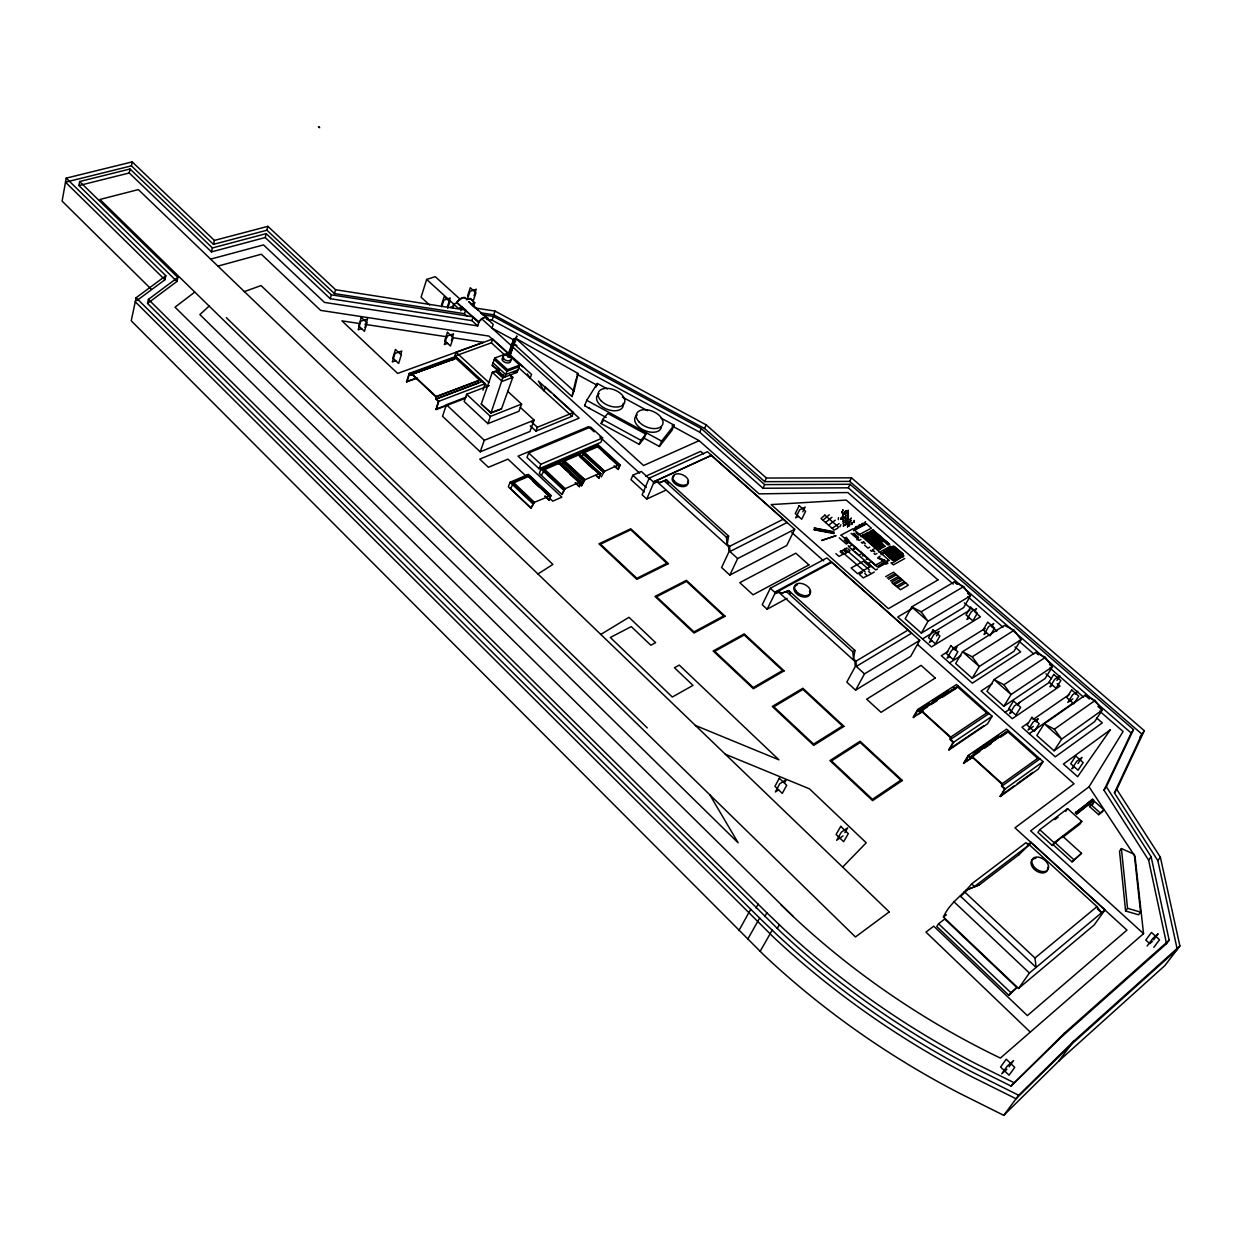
<?xml version="1.0" encoding="UTF-8"?>
<svg xmlns="http://www.w3.org/2000/svg" width="1242" height="1242" viewBox="0 0 1242 1242"><rect width="100%" height="100%" fill="white"/><g stroke="black" fill="none" stroke-linecap="round" stroke-linejoin="round"><path stroke-width="1.5" d="M814.115 529.682L834.034 532.942M917.621 709.57L956.542 684.513L992.141 716.261L953.654 742.219L950.549 739.409L950.704 737.111L921.145 710.362L919.328 711.107L917.621 709.57L913.149 717.286L923.241 711.371M845.398 516.765C847.308 510.369 843.597 522.68 845.414 516.61M847.541 522.525C849.342 515.88 846.112 528.813 847.696 522.742M842.418 511.549C844.312 504.997 840.663 517.34 842.402 511.425M1002.015 786.046L1002.201 783.749L1037.66 758.35L1039.927 758.862L1002.015 786.046L1005.197 788.918L1043.063 761.657L1006.579 729.132L968.263 755.462L963.575 763.116L973.526 756.89M884.77 560.437L878.777 557.642L877.752 558.217L884.785 560.297L875.548 565.032M649.209 478.139L707.428 451.7L794.694 529.278L737.655 558.558L729.939 551.541L729.551 546.356L727.238 544.244L728.604 536.078L666.488 479.831L659.471 482.734L656.987 480.468L653.323 481.896L649.209 478.139L642.13 494.813L646.756 499.036L665.572 490.326M770.335 588.258L826.924 557.922L919.701 640.375L864.51 673.878L856.297 666.426L856.002 661.163L853.533 658.912L854.946 650.466L788.794 590.571L781.373 593.397L778.734 591.006L774.713 592.248L770.335 588.258L762.231 604.73L767.152 609.217L787.117 598.318M509.981 374.774L512.791 377.335L502.172 381.403L492.329 372.352L495.962 371.591L502.762 377.847L490.963 413.043L481.259 404.023L492.329 372.352L499.424 369.681M466.914 316.089L464.43 313.822L465.672 310.05L335.588 289.728L267.884 226.339L214.4 240.42L132.211 161.895L66.214 178.149L62.1 201.111L151.182 289.122M483.619 314.909L493.385 316.415L701.311 428.583L764.668 484.613L850.056 484.271L1133.527 729.582L1106.358 786.729L1151.117 856.701L1169.157 940.21L1166.533 943.672L1062.112 1036.387L1011.019 1086.051L974.427 1067.841A533.361 323.339 32.9 0 1 781.047 932.137L147.534 303.436L176.938 281.437L78.914 185.555L79.659 181.534L130.037 169.005L212.413 247.934L266.192 233.636L331.35 294.835L473.171 316.865L479.008 322.159L477.72 325.916L324.488 302.411L263.521 244.907L210.628 259.128M477.72 325.916L471.913 320.622L330.263 298.717L265.214 237.532L211.482 251.893L129.246 172.98L130.037 169.005M464.461 313.698L334.486 293.609L266.906 230.22L213.469 244.364L131.419 165.854L132.211 161.895M66.214 178.149L165.823 275.74L136.123 297.707L131.233 320.793L764.032 955.176A540.192 331.164 33 0 0 959.926 1093.472L1003.753 1115.332L1058.712 1061.165L1164.872 965.577L1179.9 945.969L1160.37 857.197L1116.791 789.415L1144.301 730.7L851.469 477.828L766.438 478.046L706.155 424.857L494.999 311.074L475.158 307.969L471.137 303.948M147.534 303.436L148.419 299.384L177.839 277.432L79.659 181.534M136.744 300.657L164.938 279.76L165.823 275.74M176.938 281.437L177.839 277.432M211.482 251.893L212.413 247.934M213.469 244.364L214.4 240.42M574.006 391.09L578.151 373.516L515.414 338.119L513.505 343.568L571.941 396.509L574.006 391.09L515.414 338.119M571.941 396.509L576.086 378.919M266.906 230.22L267.884 226.339M265.214 237.532L266.192 233.636M848.86 546.837L873.219 567.858M845.072 548.917L869.462 570M840.896 550.889L865.301 572.034M656.987 480.468L711.495 455.317L653.323 481.896M330.263 298.717L331.35 294.835M508.972 357.339L516.843 335.93L509.562 357.479M334.486 293.609L335.588 289.728M365.008 327.5L367.523 318.992L360.708 321.274L358.193 329.798L361.608 328.649M400.7 354.451L401.771 351.051L394.987 353.458L392.332 361.95L395.732 360.739M460.534 299.601L435.228 276.655L426.658 279.45L421.085 297.18L429.654 305.051M417.514 378.096L406.569 381.698L409.208 373.423L455.767 356.47L485.187 383.654L482.921 390.174M406.895 381.993L409.394 374.137L451.948 358.627M441.531 304.818L444.217 296.512L449.883 301.682L447.725 308.327M441.702 306.821L443.86 300.176L450.225 298.018L447.539 306.324M452.445 307.721L453.656 304.057L457.304 302.8M460.798 310.748L461.993 307.084L465.672 310.05M451.374 340.541L453.578 333.85L447.089 336.147L444.341 344.531L447.586 343.366M467.566 295.984L470.283 287.74L475.934 292.833L473.186 301.061L470.376 298.515L467.256 299.586L469.988 291.342L476.229 289.231L474.025 295.813M464.555 398.62L436.082 409.55L438.379 401.399L435.958 399.132L435.864 396.819L411.94 374.339L410.652 375.332L409.394 374.137M436.082 409.55L438.845 401.29L485.187 383.654M487.547 386.371L454.82 356.128L456.093 352.293L492.686 339.035L531.545 374.401L530.179 378.189L527.338 373.889M473.481 306.464L474.739 302.706L470.05 298.468L466.449 299.695M471.913 320.622L473.171 316.865M466.138 397.145L446.437 404.706L442.54 416.287L480.204 451.84L529.915 431.486L534.138 420.107L520.227 407.283M507.854 356.842L513.909 338.926M481.104 312.844L493.726 314.816L494.999 311.074M489.224 385.61L466.635 394.242L464.151 401.508L487.873 423.646L518.954 411.257L521.578 404.085L507.652 391.277M486.74 319.334L492.096 320.172L493.385 316.415M454.82 356.128L491.382 342.823L492.686 339.035M519.684 365.055L507.512 369.666L504.92 376.994L492.22 365.35L494.782 358.022L506.984 353.504L519.684 365.055L517.076 372.352L502.762 377.847M506.425 355.072L506.984 353.504M503.6 374.494L502.901 376.481L497.964 371.948L498.663 369.961L492.22 365.35M487.873 423.646L490.435 416.412L521.578 404.085M480.204 451.84L484.302 440.289L534.138 420.107M490.963 413.043L501.504 408.882L512.791 377.335L509.639 375.224M507.373 356.64L513.893 338.926M510.043 482.269L508.351 486.817L530.924 508.18L534.402 502.296L551.044 495.511L528.487 474.382L510.043 482.269L532.787 503.771M530.241 425.835L535.939 431.098L537.367 427.279L573.447 412.53L545.502 387.085L544.089 390.873L538.391 381.092L551.044 392.596M528.688 452.973L526.996 457.475L539.106 468.777L600.833 442.385L602.603 437.96L590.602 427.046L528.688 452.973L540.829 464.275L602.603 437.96M539.106 468.777L540.829 464.275M575.325 482.874L579.409 486.662L581.396 482.098L558.962 461.325L541.015 469.01L539.307 473.512L561.943 494.409L565.188 488.51M576.769 377.118L578.151 373.516M541.45 475.267L544.679 469.538L559.148 463.313L566.01 470.392M530.924 508.18L534.37 502.11M535.939 431.098L572.003 416.303L573.447 412.53M559.63 463.53L560.779 460.549L578.415 453.004L600.755 473.544L598.768 478.077L596.051 475.577M606.174 417.467L584.625 405.73L586.736 400.312L597.355 383.467L607.369 388.917M561.741 465.331L564.411 461.061L578.632 454.96L599.265 474.196L600.755 473.544M544.974 496.257L549.088 500.122L551.044 495.511M595.958 387.069L597.355 383.467M579.409 455.053L580.573 452.072L597.899 444.667L620.162 464.974L618.143 469.476L614.091 465.781M581.504 456.823L584.175 452.585L598.147 446.592L618.485 465.89L619.882 465.284L599.56 446.732L598.147 446.592M601.081 423.538L602.68 419.486L607.788 413.431L645.84 434.157L644.179 438.178L639.226 444.357L601.081 423.538L603.115 421.116M584.05 480.933L581.411 485.777L584.858 479.816L599.249 473.466L576.925 453.64M598.768 478.077L600.476 473.854L580.076 455.1M618.143 469.476L619.882 465.284M639.226 444.357L640.903 440.32L645.84 434.157M649.364 478.76L641.322 471.448L632.83 475.267L630.998 479.691L644.396 491.925M644.179 438.178L659.378 446.468L661.644 441.112L674.158 425.183L660.791 417.933M674.158 425.183L671.891 430.508L659.378 446.468M646.756 499.036L653.509 483.231L656.94 481.663M1166.533 943.672L1148.617 860.163L1103.983 790.207L1131.198 733.028L848.27 487.827L762.961 488.246L699.727 432.232L701.311 428.583M135.254 301.759L774.045 937.71A544.043 329.999 32.9 0 0 971.834 1076.752L1016.049 1098.766L1071.054 1044.724L1177.261 949.416L1157.854 860.659L1114.4 792.893L1141.957 734.131L849.683 481.384L764.746 481.663L704.556 428.49L706.155 424.857M764.746 481.663L766.438 478.046M762.961 488.246L764.668 484.613M653.509 483.231L657.173 481.818L728.557 546.651L728.945 551.836L721.602 567.532L729.83 575.077L737.655 558.558M802.829 511.828L805.158 507.078L799.569 509.888L795.687 517.836L798.482 516.424M794.694 529.278L786.745 545.517L729.83 575.077M767.152 609.217L774.868 593.614L778.206 591.813M849.683 481.384L851.469 477.828M848.27 487.827L850.056 484.271M838.272 519.637L838.49 517.697M839.84 526.841L840.912 524.761M850.102 543.22L846.175 537.491L845.165 538.081L846.268 537.413L850.491 543.546M892.812 546.371L892.92 548.25L881.541 554.522L880.78 553.839L892.812 546.371L893.572 547.039L892.191 546.713M891.709 563.418L903.71 555.888L902.95 555.221L903.105 556.23M903.058 557.099L903.71 555.888M784.478 782.91L786.248 779.634L779.743 783.78L775.334 791.961L778.594 789.881M774.868 593.614L778.889 592.372L854.915 661.412L855.21 666.659L846.811 682.122L855.583 690.148L864.51 673.878M738.897 930.584L750.727 909.284L136.123 297.707M756.021 907.902L758.117 904.16L148.419 299.384M747.668 939.34L759.623 918.071L750.727 909.284M921.362 633.125L928.022 621.264L970.421 595.85L963.637 586.597L954.322 581.893L911.721 606.888L905.17 618.764L921.362 633.125L963.714 607.555L970.421 595.85L967.502 593.303M919.701 640.375L910.665 656.397L855.583 690.148M764.793 916.549L766.888 912.808L758.117 904.16M936.499 636.013L939.169 631.324L933.767 634.6L929.311 642.44L932.012 640.794M760.104 951.372L772.198 930.165M777.244 928.488L779.386 924.762M844.902 832.683L847.712 827.824L841.331 832.171L836.658 840.275L843.039 835.913M974.753 611.669L976.538 608.564L971.353 611.716L966.881 619.479L969.474 617.895M913.538 717.628L917.776 710.315L929.094 703.019M955.191 650.187L957.008 647.066L951.636 650.404L947.103 658.229L949.804 656.552M991.908 626.589L993.724 623.5L988.57 626.713L984.021 634.445L986.598 632.83M990.014 635.826L994.594 628.095L987.716 622.118L983.183 629.849L988.88 634.833M972.253 678.241L979.255 666.473L1020.986 639.692L1014.062 630.284L1004.499 625.394L962.55 651.724L955.657 663.523L972.253 678.241L1013.938 651.32L1020.986 639.692M992.141 716.261L987.499 723.853L949.028 749.889L953.018 742.25L950.083 739.58L950.223 737.282L921.145 710.952L919.313 711.697L917.776 710.315M949.028 749.889L953.654 742.219M963.978 763.473L968.434 756.207L970.002 757.636L1008.302 730.669L970.018 757.03L968.263 755.462M1003.846 706.248L1011.05 694.526L1052.347 666.892L1045.345 657.391L1035.611 652.376L994.081 679.56L986.986 691.313L1003.846 706.248L1045.112 678.489L1052.347 666.892L1049.552 664.47M780.97 904.828L796.619 919.748A509.422 308.435 32.8 0 0 1000.4 1058.075L1143.54 933.658L1030.643 830.851L1089.032 786.791L1123.094 731.491L1099.667 711.154M1017.772 705.472L1019.698 702.367M584.625 405.73L585.386 404.519M1056.942 680.399L1059.83 675.803L1054.8 679.203L1049.987 686.873L1052.502 685.165M1036.216 721.773L1038.172 718.683L1032.94 722.316L1028.066 730.048L1033.297 726.415M1043.063 761.657L1038.188 769.186L1000.338 796.526L1004.545 788.934L1001.533 786.202L1001.704 783.904L971.896 756.906L970.002 757.636M1000.338 796.526L1005.197 788.918M1075.727 694.34L1077.683 691.297L1072.684 694.759L1067.778 702.413L1072.777 698.935M938.564 923.753L936.779 926.532L1008.908 995.385L1016.872 987.592L944.743 919.018L938.564 923.753L1010.833 992.653L1008.908 995.385M1027.553 845.057L1031.093 842.371L1105.023 909.874L1094.109 925.057L1018.549 988.415L943.439 917.031C949.509 902.996 962.457 895.389 971.648 883.9L1025.908 842.697L1028.671 845.228L1018.906 854.729L979.395 884.863L966.354 890.033L979.395 884.863M1054.07 750.789L1061.631 739.145L1102.213 710.129L1095.071 700.472L1085.089 695.272L1044.243 723.807L1036.822 735.481L1054.07 750.789L1094.637 721.649L1102.213 710.129L1097.928 706.419M1077.978 763.519L1082.046 757.387L1076.876 761.175L1071.799 768.86L1074.377 766.951M1029.059 845.445L1031.093 842.371M1062.578 837.496L1079.95 824.067L1081.798 821.381L1067.577 808.62L1039.771 829.703L1037.955 832.419L1052.284 845.445L1062.717 836.27L1081.518 853.285L1072.017 861.855L1053.2 844.746M1065.776 811.321L1067.577 808.62M1052.284 845.445L1054.116 842.728L1081.798 821.381M1075.386 812.873L1092.541 799.243L1093.752 800.329L1076.612 813.976L1075.386 812.873L1084.328 806.042M1131.198 733.028L1133.527 729.582M1076.612 813.976L1093.752 800.329M1087.309 803.76L1092.541 799.243M1089.544 806.57L1094.761 801.633L1103.828 809.706L1102.477 811.678L1098.627 814.674L1089.544 806.57L1093.41 803.605M1139.954 737.065L1144.301 730.7M1103.983 790.207L1106.358 786.729M1098.627 814.674L1103.828 809.706M1114.4 792.893L1116.791 789.415M1018.906 854.729L1020.815 851.934M1072.017 861.855L1081.518 853.285M893.572 557.86L892.237 559.816L891.818 559.04M895.932 556.556L894.582 558.496L894.162 557.736M898.028 555.391L896.693 557.332L896.274 556.571M900.124 554.227L898.773 556.168L898.37 555.407M902.111 553.125L900.776 555.065L900.372 554.289M1018.549 988.415L1029.401 973.014L1105.023 909.874M1121.402 848.55L1119.508 851.236L1125.594 910.991L1138.588 914.795L1140.56 912.125L1134.288 854.31L1121.402 848.55L1127.534 908.306L1125.594 910.991M531.126 508.087L510.524 488.587L513.738 482.796L528.626 476.416L549.274 496.49L550.749 495.837L530.163 476.524L528.626 476.416M1148.617 860.163L1151.117 856.701M1001.689 1073.833L1007.355 1066.04L1013.612 1060.544L1009.078 1066.785M1157.854 860.659L1160.37 857.197M603.752 472.41L604.543 471.122L583.678 451.964L581.411 451.715L603.752 472.41L580.573 452.072M1011.019 1086.051L1064.72 1032.863L1169.157 940.21M1062.112 1036.387L1064.72 1032.863M1003.753 1115.332L1018.673 1095.242L1073.693 1041.2L1179.9 945.969M1058.712 1061.165L1073.693 1041.2M1147.127 946.031L1152.855 938.424L1158.134 933.782L1153.554 939.868M1153.787 947.367L1159.531 939.759L1151.474 932.447L1145.776 940.054L1148.446 942.492M892.858 557.27L891.414 559.102L891.011 558.341M895.218 555.966L893.774 557.798L893.371 557.037M897.314 554.801L895.87 556.618L895.466 555.857M901.413 552.535L899.969 554.351L899.565 553.59L897.966 555.469L897.562 554.708M894.193 558.372L892.703 560.22L892.346 559.505M896.538 557.068L895.063 558.916L894.69 558.201M898.649 555.904L897.159 557.751L896.802 557.021M900.729 554.739L899.255 556.587L898.898 555.857M902.732 553.637L901.257 555.469L900.9 554.755M921.145 710.362L958.219 686.019L919.328 711.107M960.47 896.538L968.884 888.511M862.321 535.675L878.451 550.454M872.583 530.179L889.381 544.074L888.667 544.85M885.329 546.449L870.689 532.834M885.903 551.432L884.226 552.411M888.263 550.128L886.586 551.106M890.359 548.98L888.698 549.958M892.455 547.831L890.793 548.793M894.457 546.728L892.812 547.691M886.648 552.053L885.003 553.078M889.008 550.765L887.362 551.79M891.119 549.601L889.474 550.625M893.2 548.452L891.57 549.476M895.203 547.349L893.572 548.374M887.657 552.907L885.95 553.916M890.017 551.603L888.309 552.612M892.129 550.454L890.421 551.448M894.209 549.29L892.517 550.299M896.212 548.188L894.519 549.197M856.685 526.53L854.434 529.201M854.543 528.937L856.669 526.53M857.244 527.586L859.588 524.962L857.787 526.965M865.457 521.873L863.112 524.481L865.488 521.935M888.682 553.761L886.897 554.739M891.026 552.457L889.256 553.435M893.138 551.293L891.368 552.271M895.218 550.144L893.448 551.122M897.236 549.042L895.466 550.02M889.582 554.506L888.092 556.183L887.751 555.485M891.927 553.218L890.452 554.895L890.11 554.18M894.038 552.053L892.563 553.73L892.222 553.016M896.119 550.889L894.644 552.566L894.302 551.867M898.121 549.787L896.646 551.464L896.32 550.749M890.483 555.267L888.977 556.959L888.604 556.23M892.827 553.963L891.321 555.655L890.964 554.926M894.939 552.799L893.433 554.491L893.076 553.761M897.019 551.65L895.529 553.342L895.156 552.612M899.022 550.548L897.531 552.224L897.159 551.495M891.321 555.966L889.784 557.674L889.412 556.928M893.666 554.662L892.144 556.369L891.756 555.624M895.777 553.497L894.24 555.205L893.867 554.46M897.857 552.348L896.336 554.041L895.963 553.311M899.86 551.231L898.339 552.938L897.966 552.193M892.16 556.664L890.607 558.388L890.203 557.642M894.504 555.36L892.951 557.084L892.563 556.338M896.6 554.196L895.063 555.919L894.675 555.158M898.696 553.047L897.143 554.755L896.755 554.01M900.698 551.929L899.146 553.637L898.773 552.892M842.65 867.087L866.233 842.79L809.473 788.841L725.328 754.236M209.122 306.06L199.884 314.599L738.152 842.821L709.787 794.787M825.557 522.494L831.938 517.262M1002.729 1072.917L1006.905 1069.253M1149.782 943.703L1152.405 941.389M887.828 544.928L871.636 530.318M1010.833 992.653L1016.872 987.592M960.439 896.15L1036.123 967.409L1034.974 958.032L1096.981 906.613L1101.576 912.746L1097.307 908.849M828.6 525.18L835.276 520.196M822.965 520.212L829.252 514.825M410.605 374.742L457.165 357.758L410.605 374.742L409.208 373.423M845.165 538.081L875.952 565.374M853.052 533.92L854.046 533.346L858.253 539.447L856.871 539.711L857.865 539.121L853.953 533.408M943.439 917.031L946.404 914.764M194.792 292.072L175.013 307.178L793.188 916.487M1028.671 845.228L974.458 886.524L971.648 883.9M1054.955 819.534L1058.044 817.189M453.206 359.792L454.51 358.814L411.94 374.339M832.124 528.285L839.126 523.565M999.934 796.169L1014.093 785.938M1017.245 783.671L1032.971 772.322M1054.365 729.225L1061.631 739.145L1044.243 723.807L1054.365 729.225L1095.071 700.472M1029.214 733.696L1076.643 700.566M1028.298 722.86L1021.949 727.253L1055.281 756.828L1102.291 722.875L1096.593 717.923M1033.049 719.568L1069.502 694.356M971.896 756.906L979.845 751.426M984.627 748.134L990.976 743.756M1000.524 737.174L1006.889 732.796L1005.011 733.525M963.575 763.116L973.154 756.518M973.2 752.916L998.677 735.419M1012.261 711.899L1009.622 713.7L1014.435 705.937L1049.723 682.075M948.64 749.531L983.804 725.747M1005.104 712.287L1009.886 709.042M950.549 739.409L989.082 713.529L986.738 712.955L957.52 686.888M950.704 737.111L986.738 712.955M1003.924 684.761L1011.05 694.526L994.081 679.56L1003.924 684.761L1045.345 657.391M992.342 683.597L981.087 690.971L1012.308 718.683L1060 686.081L1057.175 683.628M919.313 711.697L922.542 709.617M921.145 710.952L927.603 706.776M930.832 704.695L937.306 700.519M942.15 697.383L956.697 687.99L954.865 688.751L953.359 687.4M918.009 714.134L922.868 710.998M932.338 700.938L948.5 690.521M537.926 573.959L552.892 564.427L261.037 285.551L244.395 291.591M972.222 656.816L979.255 666.473L962.55 651.724L972.222 656.816L1014.062 630.284M949.493 662.918L960.858 655.776M947.848 651.631L941.343 655.683L972.3 683.162L1020.629 651.833L1015.024 646.942M952.738 648.588L985.263 628.343M600.786 634.429L628.98 617.321L655.636 642.657L650.808 645.219L631.262 626.605L610.319 637.488L672.31 697.026L692.989 685.382L674.437 667.73L679.25 665.091L778.936 759.84L695.442 725.468M922.464 638.916L969.909 610.101M856.297 666.426L911.612 633.187L831.24 561.757L774.713 592.248M856.002 661.163L907.809 630.175M853.533 658.912L852.788 651.74L854.946 650.466M921.129 611.778L928.022 621.264L911.721 606.888L921.129 611.778L963.637 586.597M912.591 608.269L897.749 616.979L931.453 646.911L980.404 616.824L975.343 612.415M872.552 529.62L889.645 544.617L873.11 530.194L860.97 536.684M897.826 587.357L905.697 582.855M894.613 584.532L902.484 580.045M896.538 586.224L904.393 581.722M891.787 582.048L899.643 577.592M893.324 583.398L901.195 578.912M890.498 580.899L898.385 576.443M887.3 578.089L895.187 573.649M888.589 579.222L896.46 574.782M885.67 576.645L893.557 572.205L908.321 585.168L900.512 589.717L892.175 583.041M904.719 558.543L893.371 564.877L890.949 562.75M866.404 576.195L863.314 577.918L859.278 574.332L862.352 572.624M870.549 574.177L867.49 575.884L864.789 573.493M874.29 572.034L871.247 573.726L868.546 571.351M888.372 560.266L876.836 566.663L841.641 535.69M878.047 566.569L887.937 561.073M878.296 567.454L887.005 562.61M877.489 568.976L875.719 569.969L868.282 563.433L870.068 562.44M887.983 563.138L886.183 564.147L878.296 557.223L880.097 556.23M866.202 559.366L867.987 558.388M876.93 553.451L875.129 554.444L874.011 553.466M879.119 552.395L890.514 546.154M886.602 550.874L886.462 549.864M890.762 548.591L890.623 547.582M860.815 554.305L859.029 555.283L855.241 551.929M874.213 548.855L872.412 549.833L874.818 551.945M862.398 556.012L864.184 555.05M873.421 550.377L871.62 551.355L870.456 550.33M781.373 593.397L788.794 590.571L790.409 593.629M869.726 547.132L867.925 548.126L864.587 545.191M778.734 591.006L831.612 562.455M864.137 542.242L862.336 543.204L861.234 542.257M842.138 554.739L839.049 556.416L835.897 553.622M860.97 539.463L859.169 540.425L858.253 539.447M846.935 547.908L843.861 549.554L847.013 552.333L850.087 550.672L847.991 548.824M850.987 545.657L849.202 546.62L848.255 545.781M848.084 540.907L846.299 541.854L844.265 540.084M857.725 536.606L855.909 537.584L851.096 533.361M847.028 542.506L848.814 541.543L846.066 539.121M861.017 525.055L861.684 524.186M840.648 535.286L853.037 528.735L889.365 560.546M855.722 527.477L856.499 526.732M864.789 522.727L863.485 524.372M857.648 527.245L858.393 526.142M860.489 525.956L860.97 524.978M854.9 529.666L866.248 523.658L871.387 528.145L858.424 535.038L855.955 532.88M853.487 530.707L866.45 523.845M859.309 525.118L858.3 526.391L859.091 525.63M729.939 551.541L787.102 522.525L711.418 455.612M729.551 546.356L783.081 519.311M659.471 482.734L664.237 480.871L726.384 537.181L728.604 536.078M664.237 480.871L666.488 479.831L668.274 483.216M645.638 476.245L700.628 451.358L703.531 453.935M953.235 584.05L847.805 492.546L759.079 493.866L699.153 440.662L643.573 465.517L481.384 318.511M579.874 482.781L557.441 461.977L579.874 482.781L581.396 482.098M603.736 472.224L601.299 476.959M618.702 465.626L596.424 445.288L618.702 465.626L620.162 464.974M570.109 474.196L579.672 483.06L581.101 482.424L560.639 463.452L559.195 464.073M600.476 473.854L599.048 473.745M549.088 500.122L545.067 496.07M561.943 494.409L564.38 489.627L541.885 468.638L544.167 468.902L558.884 462.598M579.409 486.662L575.403 482.688M579.843 482.036L565.219 488.68L544.167 468.902M618.687 464.881L604.559 471.308L584.175 452.585M533.548 503.243L510.928 481.896L513.225 482.16L528.347 475.686L549.445 495.465M584.066 481.104L561.632 460.192L563.915 460.44L578.368 454.246M583.678 451.964L597.883 445.878M588.273 407.718L589.903 408.602M481.259 404.023L490.792 412.623L501.504 408.882M435.771 409.239L446.344 405.187M517.945 369.914L505.773 374.541L493.074 362.897M970.018 757.03L971.896 756.316L1002.201 783.749M436.19 396.586L479.583 380.192L482.672 381.31L436.299 398.899L436.19 396.586L411.894 373.749M435.864 396.819L478.263 380.782L478.341 383.048L435.958 399.132M519.125 366.623L506.953 371.234L494.238 359.59M495.962 371.591L499.408 370.287M406.569 381.698L415.511 378.406M466.107 298.515A7.592 3.757 -47.7 0 0 456.559 302.567L478.698 322.252A7.204 3.478 -47.7 0 1 484.256 317.704A7.204 3.478 -47.7 0 1 487.811 319.054L469.072 301.728M462.008 307.069L458.36 308.327L453.656 304.057M471.417 303.855L474.739 302.706M450.442 307.286L453.811 306.137M456.559 302.567L456.916 302.458A7.157 3.555 -47.7 0 1 465.828 298.685M821.692 540.27L835.726 535.845M821.816 540.565L835.835 535.69M217.893 266.114L261.332 254.237L320.638 310.376L488.882 336.07L509.95 355.228M78.914 185.555L129.246 172.98M131.419 165.854L65.484 182.186L164.938 279.76M513.583 372.491L517.076 372.352M359.14 323.479L341.938 320.855L397.642 373.423L483.417 342.342L452.818 337.7M364.884 324.348L447.089 336.83M482.657 314.754L480.654 312.565M833.817 531.607L814.069 528.036L833.692 532.337M814.147 529.697L833.925 533.594M1127.534 908.306L1140.56 912.125M528.347 475.686L526.918 475.049L539.618 486.942M1013.627 1082.496L976.973 1064.27A534.169 323.091 32.8 0 1 783.19 928.411L766.888 912.808M1018.673 1095.242L974.38 1073.181A544.865 329.751 32.8 0 1 776.188 933.984L759.623 918.071M493.726 314.816L704.556 428.49M492.096 320.172L699.727 432.232M622.397 397.083L647.439 410.683M515.725 341.022L491.956 328.105L493.245 324.348L485.296 317.145M576.878 374.23L597.247 385.315M671.984 425.897L699.153 440.662M586.736 400.312L661.644 441.112M602.68 419.486L640.903 440.32M513.505 343.568L516.796 345.431M861.529 524.512L862.026 523.782M319.318 127.336L318.418 126.668L319.706 127.74M893.712 546.107L903.338 554.149M891.709 547.21L901.335 555.252L892.035 547.023M889.614 548.359L899.255 556.416M887.518 549.507L897.159 557.58M885.158 550.811L894.799 558.884M954.322 581.893L957.256 584.423M1035.611 652.376L1038.405 654.798M1085.089 695.272L1089.358 698.998M967.875 596.765L1003.024 627.272M1019.139 641.245L1033.779 653.96M1049.878 667.932L1083.567 697.166M964.382 602.882L971.539 609.108M991.489 626.465L996.845 631.122M1045.966 673.878L1051.524 678.706M892.346 547.706L901.723 555.888M881.773 538.842L884.537 541.248M901.77 556.959L900.388 556.633L901.149 557.316M890.002 547.924L899.425 556.323M870.363 531.048L882.783 541.885M890.343 548.809L899.72 557.006M899.705 558.124L898.308 557.798L899.084 558.465M888.542 548.716L889.303 549.383L887.921 549.057M887.937 549.274L897.329 557.487M867.956 532.337L884.521 546.806M888.247 549.973L897.64 558.17M897.624 559.273L896.227 558.947L897.003 559.614M866.745 532.973L883.31 547.458M885.825 550.206L895.218 558.652M886.136 551.122L895.544 559.335M865.379 533.703L881.96 548.203M895.544 560.437L894.147 560.111L894.923 560.779M884.366 551.013L885.142 551.681L883.745 551.355M864.23 534.339L880.826 548.855M863.656 534.448L880.283 549.026M883.466 551.727L892.874 559.971M883.792 552.426L893.184 560.639M862.848 534.914L879.476 549.476M862.585 535.147L879.165 549.678M856.685 536.078L858.75 537.879M863.112 541.698L865.363 543.67M860.659 551.945L861.606 552.783M847.308 542.412L848.038 543.049L846.252 544.012L839.313 537.895M853.766 548.095L854.729 548.933L852.943 549.911L851.965 549.057M864.774 535.985L879.895 549.383M791.806 532.523L823.648 560.872M917.729 644.614L1074.035 783.764L1014.962 827.824L1126.975 930.118L1027.382 1015.599L933.736 926.159L925.958 932.121L1030.286 1032.102M1091.78 800.345L1093.007 801.432M1090.895 804.599L1099.977 812.703M1007.712 731.647L1037.66 758.35M1076.131 811.756L1077.357 812.858M468.793 301.822L478.154 310.298M485.482 316.943L487.811 319.054M786.605 591.766L852.788 651.74M1054.784 842.402L1073.631 859.511M1039.771 829.703L1054.116 842.728M456.916 302.458L478.698 322.252M426.658 279.45L454.091 304.414M514.172 359.062L522.603 366.732M553.854 395.142L579.145 418.135L479.754 459.136L488.401 467.303L507.962 459.136L526.158 476.214M594.173 431.812L588.491 426.643L518.023 456.156L561.819 497.142L552.737 501.178L549.942 498.554M599.855 436.967L639.646 473.14M491.382 342.823L505.23 355.46M519.094 368.082L572.003 416.303M632.83 475.267L646.259 487.516M603.581 452.274L606.298 454.758M1027.755 843.334L1096.981 906.613M615.566 466.868L618.33 469.398M494.782 358.022L507.512 369.666M580.03 456.963L593.629 469.476M596.176 475.422L598.955 477.999M456.093 352.293L488.882 382.552M531.654 422.016L537.367 427.279M455.441 357.867L479.583 380.192M563.915 460.44L584.858 479.816L564.411 461.061M560.779 460.549L583.305 481.446M578.881 483.169L581.613 485.7M466.635 394.242L490.435 416.412M543.856 470.64L564.396 489.798M541.015 469.01L563.62 490.14M545.254 492.236L549.476 496.21M532.802 481.027L539.665 487.469M546.527 493.912L549.274 496.49M446.437 404.706L484.302 440.289M964.289 891.601L1034.974 958.032M436.299 398.899L438.845 401.29M513.225 482.16L534.402 502.296M512.93 483.93L533.579 503.429M953.561 901.397L1029.401 973.014M1003.769 1070.061L1000.602 1066.987L1006.253 1059.178L1014.73 1067.406L1009.047 1075.199L1004.825 1071.085M226.355 317.657L647.268 727.905M855.909 527.26L855.552 528.067M855.195 528.067L854.853 528.859M1089.032 786.791L1135.017 856.375L1143.54 933.658M726.384 537.181L727.238 544.244M623.189 403.246A14.035 8.368 21.7 0 1 606.764 409.161A14.035 8.368 21.7 0 1 599.187 393.574M661.412 426.969A14.066 8.43 22.5 0 1 643.403 429.949A14.066 8.43 22.5 0 1 637.208 414.921M478.341 322.377A7.638 3.695 -47.7 0 1 484.318 317.455A7.638 3.695 -47.7 0 1 488.09 318.946M687.587 481.291A8.321 5.108 23.6 0 1 683.55 486.616A8.321 5.108 23.6 0 1 673.676 482.47A8.321 5.108 23.6 0 1 674.328 475.733M510.353 359.745A4.502 2.686 19.6 0 1 508.459 362.897A4.502 2.686 19.6 0 1 502.762 360.739A4.502 2.686 19.6 0 1 503.678 357.215M1047.643 867.335A9.346 6.086 35.2 0 1 1041.417 872.893A9.346 6.086 35.2 0 1 1031.403 865.193A9.346 6.086 35.2 0 1 1035.906 858.315M809.489 591.099A8.616 5.403 26.9 0 1 805.158 597.076A8.616 5.403 26.9 0 1 794.818 591.704A8.616 5.403 26.9 0 1 797.38 584.827M853.844 522.463L854.325 520.522L853.844 522.463M851.003 520.615L849.559 521.982L851.003 520.615M851.267 518.271L849.823 519.653L851.267 518.271M851.733 524.419L852.214 522.478L851.733 524.419M847.541 526.856L848.115 524.962L847.541 526.856M848.348 518.861L846.904 520.243L848.348 518.861M848.395 516.827L846.92 518.24L848.395 516.827M849.202 523.487L849.683 521.562L849.202 523.487M849.326 525.801L849.807 523.876L849.326 525.801M844.808 524.667L843.365 526.049L844.808 524.667M845.383 522.851L845.942 520.941L845.383 522.851M845.383 520.74L845.849 518.814L845.383 520.74M846.035 512.915L844.607 514.281L846.035 512.915M846.112 510.912L844.684 512.278L846.112 510.912M845.46 525.195L845.942 523.255L845.46 525.195M847.432 514.017L848.177 510.353L847.432 514.017M847.51 516.206L848.069 514.297L847.51 516.206M842.65 515.011L843.209 513.101L842.65 515.011M842.806 517.184L843.287 515.244L842.806 517.184M842.976 519.42L843.458 517.479L842.976 519.42M843.147 521.609L843.628 519.684L843.147 521.609M843.318 523.767L843.784 521.842L843.318 523.767M841.02 519.28L841.502 517.355L841.02 519.28M361.267 317.455L358.752 325.963L364.449 331.335L366.995 322.811L361.267 317.455M395.468 349.514L392.829 358.022L398.635 363.471L401.306 354.979L395.468 349.514M447.446 332.344L444.698 340.712L450.473 346.021L453.237 337.653L447.446 332.344M799.149 505.649L795.284 513.583L801.695 519.249L805.592 511.316L799.149 505.649M824.874 515.12L821.024 518.519L834.174 530.086L837.76 528.207L838.381 526.981L824.874 515.12M779.308 778.191L774.93 786.372L782.274 793.405L786.698 785.239L779.308 778.191M933.021 629.911L928.581 637.751L935.443 643.837L939.915 636.013L933.021 629.911M840.741 826.396L836.083 834.5L843.628 841.703L848.317 833.615L840.741 826.396M970.545 607.183L966.074 614.93L972.874 620.845L977.361 613.113L970.545 607.183M950.86 645.669L946.342 653.478L953.266 659.626L957.815 651.802L950.86 645.669M1013.488 700.985L1008.69 708.747L1015.832 715.066L1020.645 707.319L1013.488 700.985M1053.79 674.437L1048.978 682.106L1056.026 688.239L1060.854 680.569L1053.79 674.437M1031.947 717.302L1027.087 725.049L1034.275 731.414L1039.181 723.682L1031.947 717.302M1071.629 689.931L1066.738 697.569L1073.833 703.764L1078.755 696.125L1071.629 689.931M1075.774 756.021L1070.713 763.706L1078.056 770.211L1083.164 762.541L1075.774 756.021M1110.286 729.846L1077.652 776.7L1063.416 764.047L1110.286 729.846M862.46 523.441L860.132 526.049L862.445 523.456M889.256 911.907L855.443 936.965L99.934 199.465L138.343 189.591L889.256 911.907M902.391 780.488L872.598 800.64L829.935 760.585L860.069 741.272L902.391 780.488M900.838 780.162L872.443 799.336L831.503 760.927L860.225 742.499L900.838 780.162M935.257 678.039L881.044 712.334L866.668 699.184L921.098 665.37L935.257 678.039M842.449 726.027L813.603 744.113L773.828 706.807L802.969 689.434L842.449 726.027M843.986 726.368L813.712 745.371L772.26 706.465L802.86 688.254L843.986 726.368M782.569 670.525L753.289 687.54L714.709 651.336L744.253 635.004L782.569 670.525M784.106 670.866L753.366 688.736L713.156 650.994L744.191 633.87L784.106 670.866M937.989 579.921L888.418 608.689L771.158 504.594L846.237 500.076L937.989 579.921M869.881 566.849L857.554 573.664L851.112 567.967L863.469 561.198L869.881 566.849M723.667 615.923L693.967 631.883L656.521 596.75L686.469 581.442L723.667 615.923M725.173 616.265L694.014 633.032L655 596.408L686.422 580.34L725.173 616.265M846.314 552.768L843.24 554.429L840.089 551.65L843.178 549.989L846.314 552.768M808.915 564.924L753.056 594.809L739.766 582.653L795.812 553.202L808.915 564.924M666.907 563.309L636.836 578.291L600.491 544.182L630.781 529.806L666.907 563.309M668.413 563.651L636.851 579.393L598.97 543.825L630.765 528.766L668.413 563.651M639.32 422.218A14.097 8.415 22.5 0 0 662.203 425.354A14.097 8.415 22.5 0 0 647.315 409.844A14.097 8.415 22.5 0 0 639.32 422.218M601.004 400.685A14.05 8.368 21.7 0 0 623.965 403.883A14.05 8.368 21.7 0 0 609.31 388.529A14.05 8.368 21.7 0 0 601.004 400.685M673.909 480.607A8.321 5.108 23.6 0 0 687.587 483.821A8.321 5.108 23.6 0 0 680.414 474.071A8.321 5.108 23.6 0 0 673.909 480.607M503.724 358.922A4.518 2.686 19.6 0 0 511.161 359.838A4.518 2.686 19.6 0 0 506.457 355.026A4.518 2.686 19.6 0 0 503.724 358.922M1032.552 864.556A9.362 6.086 35.2 0 0 1047.053 870.58A9.362 6.086 35.2 0 0 1041.044 857.896A9.362 6.086 35.2 0 0 1032.552 864.556M795.905 590.882A8.616 5.403 26.9 0 0 809.831 594.033A8.616 5.403 26.9 0 0 801.975 583.569A8.616 5.403 26.9 0 0 795.905 590.882"/></g></svg>
